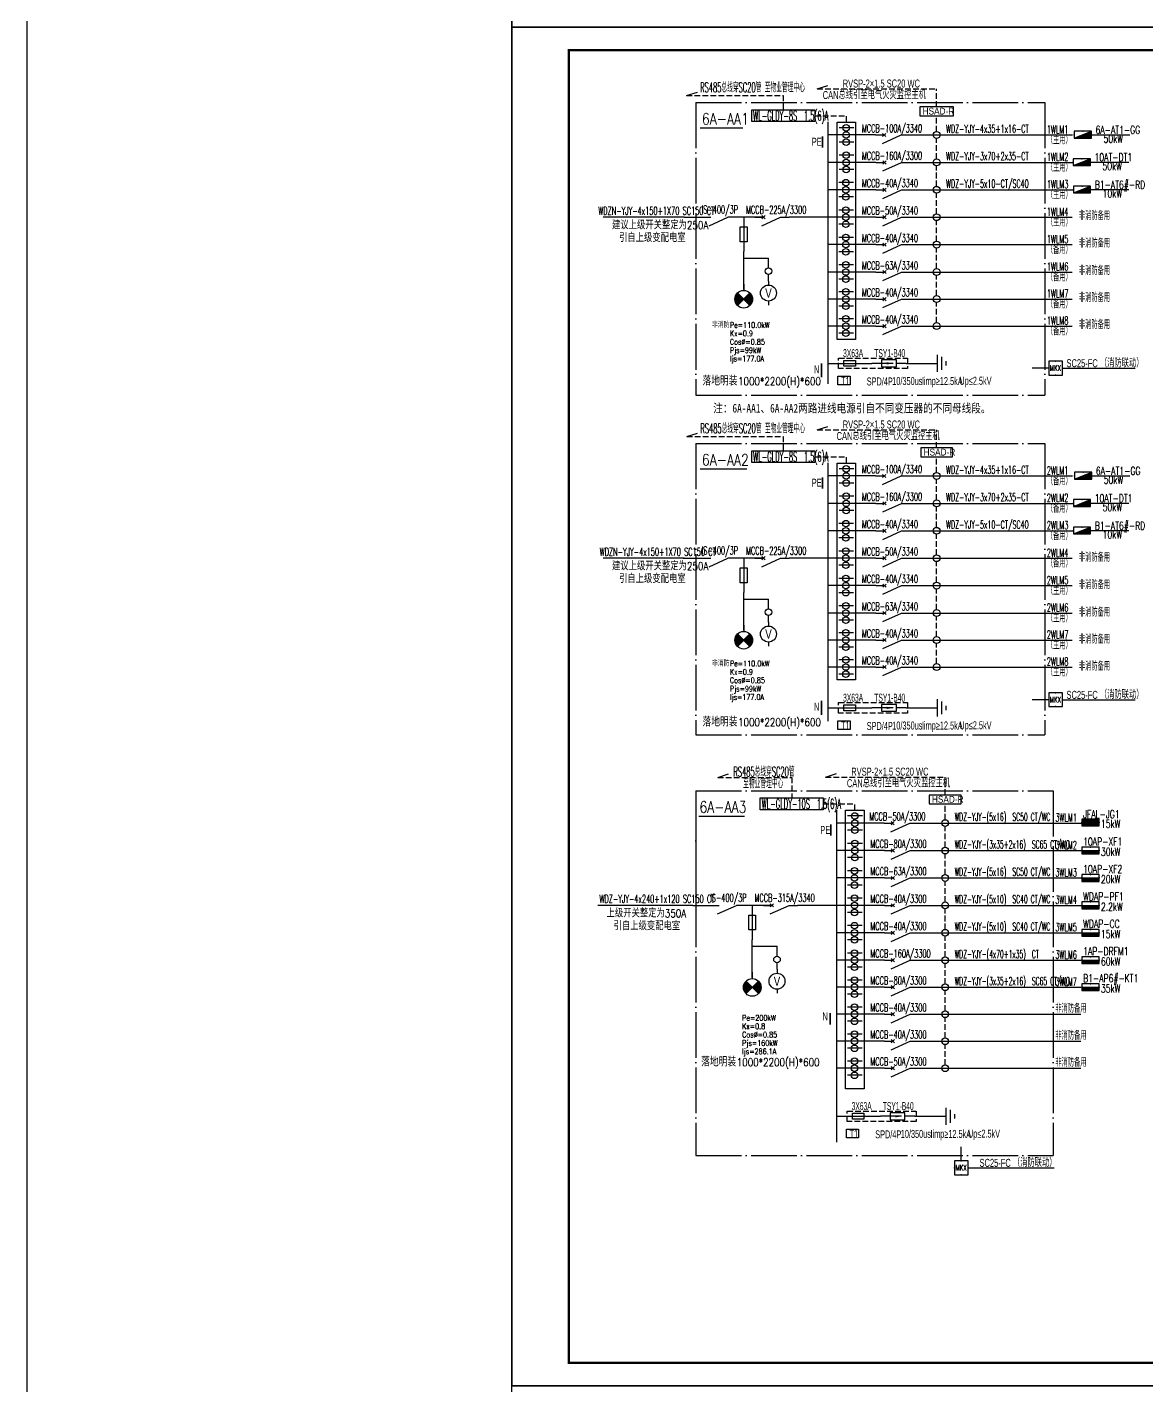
# Model space of a CAD drawing. Extents: x -127004 to 341119, y -13158 to 456864.
# Drawn here: x -86575 to -37617, y 186961 to 246361 of the extents above; entities that cross this region are included whole.
import ezdxf
from ezdxf.enums import TextEntityAlignment as Align

# ---------------------------------------------------------------- set-up
doc = ezdxf.new("R2010")
doc.units = 0
doc.header["$LTSCALE"] = 1000
doc.linetypes.add('DASH', pattern=[0.35, 0.25, -0.1])
doc.linetypes.add('DOTE', pattern=[2.42, 2, -0.2, 0.02, -0.2])
doc.layers.get('0').update_dxf_attribs({"linetype": 'CONTINUOUS'})
for name, color, linetype in [('D-TEXT', 7, 'CONTINUOUS'), ('DIM-箱柜', 3, 'CONTINUOUS'), ('DOTLN', 2, 'DASH'), ('EL-1', 4, 'DASH'), ('ELEMENT', 3, 'CONTINUOUS'), ('EQUIP-照明', 3, 'CONTINUOUS'), ('EQUIP-箱柜', 3, 'CONTINUOUS'), ('PUB_TEXT', 7, 'CONTINUOUS'), ('SHEBEI', 7, 'CONTINUOUS'), ('SIG_TEXT', 7, 'CONTINUOUS'), ('TEL_TEXT', 3, 'CONTINUOUS'), ('TEL_TITLE', 7, 'CONTINUOUS'), ('WIRE', 4, 'CONTINUOUS'), ('WIRE-照明', 1, 'CONTINUOUS'), ('内审意见修改', 2, 'CONTINUOUS')]:
    doc.layers.add(name, color=color, linetype=linetype)
doc.layers.add('内审要求修改2.10', color=6, linetype='CONTINUOUS', plot=False)
doc.styles.add('_COMPLEX', font='ros.shx', dxfattribs={"width": 0.6, "bigfont": 'jd.shx'})
doc.styles.add('_HZTXT', font='ROMANS2', dxfattribs={"width": 0.8, "bigfont": 'HZDF2'})
doc.styles.add('_SIMPLEX', font='SIMPLEX.shx', dxfattribs={"width": 0.8})
doc.styles.add('_TCH_LABEL', font='COMPLEX', dxfattribs={"bigfont": 'GBCBIG'})
doc.styles.add('_TEL_DIM', font='ROMANS2', dxfattribs={"width": 0.8, "height": 3.5, "bigfont": 'HZDF2'})
doc.styles.add('_XCSG', font='XCSG.shx', dxfattribs={"width": 0.6})
doc.styles.add('B', font='ROMANS2', dxfattribs={"width": 0.8, "bigfont": 'HZDF2'})
doc.styles.get("Standard").update_dxf_attribs({"font": 'GBENOR', "bigfont": 'GBCBIG'})
doc.styles.add('黑体', font='simhei.ttf', dxfattribs={"width": 0.8})

# ---------------------------------------------------------------- blocks, each defined once
blk = doc.blocks.new('SADF AGF AERG AER GER')
at = {"layer": 'DIM-箱柜'}
blk.add_lwpolyline([(-462150, -1228514), (-378050, -1228514), (-378050, -1287914), (-462150, -1287914)], close=True, dxfattribs=at)
blk = doc.blocks.new('M_M0')
blk.add_line((-0.25, -0.2), (0, -0.75))
for points in [[(0, 0), (0, -0.25)], [(0, -1), (0, -0.75)]]:
    blk.add_lwpolyline(points)
at = {"width": 0.8, "flags": 9}
blk.add_attdef('S', (0.25, -0.5), '', height=0.2, dxfattribs=at)
blk = doc.blocks.new('M_M7')
for p, q in [((-0.25, -0.2), (0, -0.75)), ((-0.047, -0.297), (0.047, -0.203)), ((-0.047, -0.203), (0.047, -0.297))]:
    blk.add_line(p, q)
for points in [[(0, 0), (0, -0.25)], [(0, -0.75), (0, -1)]]:
    blk.add_lwpolyline(points)
at = {"width": 0.8, "flags": 9}
blk.add_attdef('S', (0.25, -0.5), '', height=0.2, dxfattribs=at)
blk = doc.blocks.new('M_M58MSL')
for points in [[(0, 0), (0, -0.167)], [(0, -0.833), (0, -1)]]:
    blk.add_lwpolyline(points)
blk.add_circle((0, -0.5), 0.333)
at = {"style": '_SIMPLEX', "width": 0.8, "flags": 8}
blk.add_attdef('$TEXT$', text='', height=0.333, dxfattribs=at).set_placement((0, -0.5), align=Align.MIDDLE_CENTER)
at = {"width": 0.8, "flags": 9}
blk.add_attdef('S', (0.25, -0.5), '', height=0.2, dxfattribs=at)
blk = doc.blocks.new('M_M12')
for p, q in [((-0.1, -0.717), (-0.1, -0.283)), ((-0.1, -0.283), (0.1, -0.283)), ((0.1, -0.283), (0.1, -0.717)), ((0.1, -0.717), (-0.1, -0.717))]:
    blk.add_line(p, q)
blk.add_lwpolyline([(0, 0), (0, -1)])
at = {"width": 0.8, "flags": 9}
blk.add_attdef('S', (0.25, -0.5), '', height=0.2, dxfattribs=at)
blk = doc.blocks.new('M_M57DRB')
for p, q in [((0.259, -0.374), (-0.259, -0.893)), ((0.259, -0.893), (-0.259, -0.374))]:
    blk.add_line(p, q)
blk.add_lwpolyline([(0, 0), (0, -0.267)])
blk.add_circle((0, -0.633), 0.367)
for points in [[(-0.13, -0.763), (-0.354, -0.538), (0, -0.633), (-0.259, -0.374)], [(-0.225, -0.858), (-0.354, -0.728), (-0.13, -0.763), (-0.354, -0.538)], [(0.13, -0.504), (0.354, -0.728), (0, -0.633), (0.259, -0.893)], [(0.225, -0.409), (0.354, -0.538), (0.13, -0.504), (0.354, -0.728)], [(0.259, -0.374), (0.259, -0.374), (0.225, -0.409), (0.354, -0.538)], [(-0.259, -0.893), (-0.259, -0.893), (-0.225, -0.858), (-0.354, -0.728)]]:
    blk.add_solid(points)
at = {"width": 0.8, "flags": 9}
blk.add_attdef('S', (0.25, -0.5), '', height=0.2, dxfattribs=at)
blk = doc.blocks.new('$equip$00001781')
blk.add_circle((0, 0), 0.5)
at = {"flags": 9}
blk.add_attdef('A', (0, 0), '', height=0.00002, dxfattribs=at)
blk = doc.blocks.new('*X6')
at = {"color": 0}
for p, q in [((-250, 33), (-83, 200)), ((-250, 68), (-118, 200)), ((-250, 104), (-154, 200)), ((-250, 139), (-189, 200)), ((-250, 174), (-224, 200)), ((-247, 0), (-47, 200)), ((-212, 0), (-12, 200)), ((-177, 0), (23, 200)), ((-141, 0), (59, 200)), ((-106, 0), (94, 200)), ((-71, 0), (129, 200)), ((-35, 0), (165, 200)), ((0, 0), (200, 200)), ((35, 0), (235, 200)), ((71, 0), (250, 179)), ((106, 0), (250, 144)), ((141, 0), (250, 109)), ((177, 0), (250, 73)), ((212, 0), (250, 38)), ((247, 0), (250, 3))]:
    blk.add_line(p, q, dxfattribs=at)
blk = doc.blocks.new('$equip$00001421')
for p, q in [((0.75, 0.6), (-0.75, 0.6)), ((-0.75, 0.6), (-0.75, 0)), ((-0.75, 0), (0.75, 0)), ((0.75, 0), (0.75, 0.6))]:
    blk.add_line(p, q)
at = {"const_width": 0.6}
blk.add_lwpolyline([(-0.75, 0.3), (0.75, 0.3)], dxfattribs=at)
for p in [(-0.75, 0.3), (0, 0.6), (0, 0), (0.75, 0.3)]:
    blk.add_point(p)
at = {"xscale": 0.00300000000061118, "yscale": 0.00300000000061118, "zscale": 0.00300000000061118}
blk.add_blockref('*X6', (0, 0), dxfattribs=at)
at = {"style": '_TCH_LABEL', "flags": 9}
blk.add_attdef('A', (0, 0), '', height=0.00002, dxfattribs=at)
blk = doc.blocks.new('$equip_U$00000105(JDQINJING)')
for p, q in [((0.5, 1), (-0.5, 1)), ((-0.5, 1), (-0.5, 0)), ((0.5, 0), (0.5, 1)), ((-0.5, 0), (0.5, 0))]:
    blk.add_line(p, q)
for p in [(0, 1), (-0.5, 0.5), (0, 0), (0.5, 0.5)]:
    blk.add_point(p)
at = {"color": 7, "style": '_TEL_DIM'}
blk.add_attdef('$TEXT$', text='', height=0.4, dxfattribs=at).set_placement((-0.002, 0.507), align=Align.MIDDLE_CENTER)
at = {"color": 7, "style": '_TEL_DIM', "flags": 1}
blk.add_attdef('A', text='', height=0.00002, dxfattribs=at).set_placement((0, 0), align=Align.MIDDLE_CENTER)
blk = doc.blocks.new('*X4')
at = {"color": 0}
for p, q in [((-250, 33), (-183, 100)), ((-250, 68), (-218, 100)), ((-247, 0), (-147, 100)), ((-212, 0), (-112, 100)), ((-177, 0), (-77, 100)), ((-141, 0), (-41, 100)), ((-106, 0), (-6, 100)), ((-71, 0), (29, 100)), ((-35, 0), (65, 100)), ((0, 0), (100, 100)), ((35, 0), (135, 100)), ((71, 0), (171, 100)), ((106, 0), (206, 100)), ((141, 0), (241, 100)), ((177, 0), (250, 73)), ((212, 0), (250, 38)), ((247, 0), (250, 3))]:
    blk.add_line(p, q, dxfattribs=at)
blk = doc.blocks.new('$equip$00001414')
for p, q in [((0.75, 0.6), (-0.75, 0.6)), ((-0.75, 0.6), (-0.75, 0)), ((-0.75, 0.3), (0.75, 0.3)), ((-0.75, 0), (0.75, 0)), ((0.75, 0), (0.75, 0.6))]:
    blk.add_line(p, q)
at = {"const_width": 0.3}
blk.add_lwpolyline([(-0.75, 0.15), (0.75, 0.15)], dxfattribs=at)
for p in [(-0.75, 0.3), (0, 0.6), (0, 0), (0.75, 0.3)]:
    blk.add_point(p)
at = {"xscale": 0.00300000000061118, "yscale": 0.00300000000061118, "zscale": 0.00300000000061118}
blk.add_blockref('*X4', (0, 0), dxfattribs=at)
at = {"style": '_TCH_LABEL', "flags": 9}
blk.add_attdef('A', (0, 0), '', height=0.00002, dxfattribs=at)
blk = doc.blocks.new('*X33')
at = {"color": 0}
for p, q in [((-247, 0), (-246, 2)), ((-212, 0), (-187, 25)), ((-177, 0), (-128, 49)), ((-141, 0), (-69, 72)), ((-106, 0), (-10, 96)), ((-71, 0), (49, 120)), ((-35, 0), (108, 143)), ((0, 0), (167, 167)), ((35, 0), (226, 190)), ((71, 0), (250, 179)), ((106, 0), (250, 144)), ((141, 0), (250, 109)), ((177, 0), (250, 73)), ((212, 0), (250, 38)), ((247, 0), (250, 3))]:
    blk.add_line(p, q, dxfattribs=at)
blk = doc.blocks.new('$equip$00001425')
for p, q in [((-0.75, 0), (0.75, 0.6)), ((0.75, 0.6), (-0.75, 0.6)), ((-0.75, 0.6), (-0.75, 0)), ((-0.75, 0), (0.75, 0)), ((0.75, 0), (0.75, 0.6))]:
    blk.add_line(p, q)
for p in [(-0.75, 0.3), (0, 0.6), (0, 0), (0.75, 0.3)]:
    blk.add_point(p)
blk.add_solid([(-0.75, 0), (0.75, 0), (0.75, 0.6)])
at = {"xscale": 0.00300000000061118, "yscale": 0.00300000000061118, "zscale": 0.00300000000061118}
blk.add_blockref('*X33', (0, 0), dxfattribs=at)
at = {"style": '_TCH_LABEL', "flags": 9}
blk.add_attdef('A', (0, 0), '', height=0.00002, dxfattribs=at)
blk = doc.blocks.new('A$C6873132B')
at = {"layer": 'DIM-箱柜'}
blk.add_blockref('SADF AGF AERG AER GER', (378050, 1287914), dxfattribs=at)
blk = doc.blocks.new('M_M24')
for p, q in [((-0.25, -0.375), (0.25, -0.375)), ((-0.1875, -0.5), (0.1875, -0.5)), ((-0.0625, -0.625), (0.0625, -0.625))]:
    blk.add_line(p, q)
blk.add_lwpolyline([(0, 0), (0, -0.375)])
at = {"width": 0.8, "flags": 9}
blk.add_attdef('S', (0.25, -0.5), '', height=0.2, dxfattribs=at)
blk = doc.blocks.new('M_M17')
for p, q in [((-0.1, -0.717), (-0.1, -0.283)), ((-0.1, -0.283), (0.1, -0.283)), ((0, -0.383), (0, -0.717)), ((0.1, -0.283), (0.1, -0.717)), ((0.1, -0.717), (-0.1, -0.717))]:
    blk.add_line(p, q)
for points in [[(0, 0), (0, -0.283)], [(0, -0.717), (0, -1)]]:
    blk.add_lwpolyline(points)
for points in [[(-0.033, -0.567), (0.033, -0.567), (0, -0.367), (0.033, -0.567)], [(0.033, -0.567), (0, -0.367), (-0.033, -0.567), (0.033, -0.567)], [(0, -0.367), (-0.033, -0.567), (0.033, -0.567), (0, -0.367)]]:
    blk.add_solid(points)
at = {"width": 0.8, "flags": 9}
blk.add_attdef('S', (0.25, -0.5), '', height=0.2, dxfattribs=at)
blk = doc.blocks.new('T1')
at = {"layer": 'DOTLN', "linetype": 'DASH', "elevation": -4260}
blk.add_lwpolyline([(42028, 231032), (45043, 231032), (45043, 230576), (42028, 230576)], close=True, dxfattribs=at)
at = {"layer": 'ELEMENT', "elevation": -4260}
blk.add_lwpolyline([(42254, 230674), (42254, 230934), (42764, 230934), (42764, 230674)], close=True, dxfattribs=at)
at = {"layer": 'TEL_TEXT', "ltscale": 2}
blk.add_lwpolyline([(41994, 230241), (42528, 230241), (42528, 229865), (41994, 229865)], close=True, dxfattribs=at)
at = {"layer": 'WIRE-照明'}
for p, q in [((41567, 230804), (42330, 230804)), ((42330, 230804), (43480, 230804)), ((44980, 230804), (45793, 230804))]:
    blk.add_line(p, q, dxfattribs=at)
at = {"layer": 'ELEMENT', "yscale": 1500, "zscale": 1500}
for name, p, xscale, rotation in [('M_M24', (45793, 230804), 1500, 90), ('M_M17', (44980, 230804), -1500, 270)]:
    blk.add_blockref(name, p, dxfattribs=dict(at, xscale=xscale, rotation=rotation))
at = {"layer": 'TEL_TEXT', "ltscale": 2, "style": '_COMPLEX'}
for s, width, p in [('3X63A      TSY1-B40', 0.5, (42222, 231075)), ('T1', 0.6, (42135, 229861)), ('SPD/4P', 0.6, (43255, 229838)), ('10/350us', 0.6, (44372, 229857)), ('Iimp≥12.5kA', 0.6, (45671, 229858)), ('Up≤2.5kV', 0.6, (47309, 229868))]:
    blk.add_text(s, height=350, dxfattribs=dict(at, width=width)).set_placement(p)

msp = doc.modelspace()

# ---------------------------------------------------------------- linework, layer by layer
at = {"color": 0}
for p, q in [((-52037, 243661), (-51561, 243813)), ((-57744, 243369, 0), (-57267, 243521, 0)), ((-52037, 228754), (-51561, 228905)), ((-57737, 228462, 0), (-57260, 228613, 0)), ((-56380, 213563, 0), (-55903, 213715, 0)), ((-51665, 213575), (-51188, 213727))]:
    msp.add_line(p, q, dxfattribs=at)
at = {"linetype": 'DASH'}
for p, q in [((-52037, 243661), (-46808, 243661)), ((-46808, 242876), (-46808, 243661)), ((-57744, 243369, 0), (-53522, 243369, 0)), ((-53522, 243369, 0), (-53522, 242749, 0)), ((-52137, 242490), (-50754, 242490)), ((-50754, 242213), (-50754, 242490)), ((-46808, 241798), (-46808, 242491)), ((-46808, 240599), (-46808, 241498)), ((-46808, 240599), (-46808, 241485)), ((-46808, 239401), (-46808, 240286)), ((-46808, 238202), (-46808, 239101)), ((-46808, 237003), (-46808, 237902)), ((-46808, 235805), (-46808, 236703)), ((-46808, 234624), (-46808, 235505)), ((-46808, 233443), (-46808, 234324)), ((-52037, 228754), (-46808, 228754)), ((-46808, 227968), (-46808, 228754)), ((-57737, 228462, 0), (-53516, 228462, 0)), ((-53516, 228462, 0), (-53516, 227841, 0)), ((-52137, 227582), (-50754, 227582)), ((-50754, 227305), (-50754, 227582)), ((-46808, 226890), (-46808, 227583)), ((-46808, 225692), (-46808, 226590)), ((-46808, 225692), (-46808, 226577)), ((-46808, 224493), (-46808, 225379)), ((-46808, 223295), (-46808, 224193)), ((-46808, 222096), (-46808, 222995)), ((-46808, 220897), (-46808, 221796)), ((-46808, 219717), (-46808, 220597)), ((-46808, 218536), (-46808, 219417)), ((-56380, 213563, 0), (-53143, 213563, 0)), ((-53143, 213563, 0), (-53143, 212663, 0)), ((-51665, 213575), (-46435, 213575)), ((-46435, 212790), (-46435, 213575)), ((-51765, 212404), (-50381, 212404)), ((-50381, 212127), (-50381, 212404)), ((-46435, 211712), (-46435, 212405)), ((-46435, 210514), (-46435, 211399)), ((-46435, 209315), (-46435, 210200)), ((-46435, 208116), (-46435, 209002)), ((-46435, 206918), (-46435, 207803)), ((-46435, 205719), (-46435, 206605)), ((-46435, 204538), (-46435, 205406)), ((-46435, 203358), (-46435, 204238)), ((-46435, 202177), (-46435, 203058)), ((-46435, 200996), (-46435, 201877))]:
    msp.add_line(p, q, dxfattribs=at)
msp.add_line((-57337, 212981), (-57337, 206643))
msp.add_lwpolyline([(-86575, 355413), (127272, 355413), (127272, -13158), (-86575, -13158)], close=True)
at = {"color": 2, "elevation": 0}
for points in [[(-54894, 242749), (-52137, 242749), (-52137, 242230), (-54894, 242230)], [(-54894, 227841), (-52137, 227841), (-52137, 227323), (-54894, 227323)], [(-54521, 212663), (-51765, 212663), (-51765, 212145), (-54521, 212145)]]:
    msp.add_lwpolyline(points, close=True, dxfattribs=at)
at = {"color": 0}
for points in [[(-51158, 242213), (-50350, 242213), (-50350, 232713), (-51158, 232713)], [(-51158, 227305), (-50350, 227305), (-50350, 217821), (-51158, 217821)], [(-50786, 212127), (-49977, 212127), (-49977, 199944), (-50786, 199944)]]:
    msp.add_lwpolyline(points, close=True, dxfattribs=at)
at = {"linetype": 'Continuous', "const_width": 72.9}
for points in [[(-51801, 241593), (-51801, 241097)], [(-51843, 231665), (-51843, 231046)], [(-51801, 226686), (-51801, 226189)], [(-51843, 216912), (-51843, 216293)], [(-51429, 211508), (-51429, 211011)], [(-51470, 203254), (-51470, 202757)]]:
    msp.add_lwpolyline(points, dxfattribs=at)
at = {"color": 2}
for centre in [(-50764, 241960, 0), (-50764, 241648, 0), (-50764, 241337, 0), (-50764, 240761, 0), (-50764, 240449, 0), (-50764, 240139, 0), (-50772, 239563, 0), (-50772, 239251, 0), (-50772, 238940, 0), (-50772, 238364, 0), (-50772, 238052, 0), (-50772, 237742, 0), (-50772, 237165, 0), (-50772, 236853, 0), (-50772, 236543, 0), (-50772, 235967, 0), (-50772, 235655, 0), (-50772, 235344, 0), (-50772, 234786, 0), (-50772, 234474, 0), (-50772, 234164, 0), (-50772, 233605, 0), (-50772, 233293, 0), (-50772, 232983, 0), (-50764, 227052, 0), (-50764, 226740, 0), (-50764, 226430, 0), (-50764, 225854, 0), (-50764, 225542, 0), (-50764, 225231, 0), (-50772, 224655, 0), (-50772, 224343, 0), (-50772, 224033, 0), (-50772, 223457, 0), (-50772, 223145, 0), (-50772, 222834, 0), (-50772, 222258, 0), (-50772, 221946, 0), (-50772, 221635, 0), (-50772, 221059, 0), (-50772, 220747, 0), (-50772, 220437, 0), (-50772, 219879, 0), (-50772, 219567, 0), (-50772, 219256, 0), (-50772, 218698, 0), (-50772, 218386, 0), (-50772, 218075, 0), (-50391, 211874, 0), (-50391, 211562, 0), (-50391, 211252, 0), (-50391, 210676, 0), (-50391, 210364, 0), (-50391, 210053, 0), (-50399, 209477, 0), (-50399, 209165, 0), (-50399, 208854, 0), (-50399, 208278, 0), (-50399, 207966, 0), (-50399, 207656, 0), (-50399, 207080, 0), (-50399, 206768, 0), (-50399, 206457, 0), (-50399, 205881, 0), (-50399, 205569, 0), (-50399, 205259, 0), (-50399, 204700, 0), (-50399, 204388, 0), (-50399, 204078, 0), (-50399, 203520, 0), (-50399, 203208, 0), (-50399, 202897, 0), (-50399, 202339, 0), (-50399, 202027, 0), (-50399, 201716, 0), (-50399, 201158, 0), (-50399, 200846, 0), (-50399, 200536, 0)]:
    msp.add_circle(centre, 143, dxfattribs=at)
for centre in [(-54161, 235689), (-54161, 220781), (-53788, 205603)]:
    msp.add_circle(centre, 143)
at = {"layer": 'EQUIP-照明', "linetype": 'ByBlock'}
for points in [[(-47549, 242491), (-46067, 242491), (-46067, 242876), (-47549, 242876)], [(-47503, 227583), (-46112, 227583), (-46112, 227968), (-47503, 227968)], [(-47141, 212405), (-45729, 212405), (-45729, 212790), (-47141, 212790)]]:
    msp.add_lwpolyline(points, close=True, dxfattribs=at)
at = {"layer": 'PUB_TEXT', "color": 2}
for p, q in [((-55277, 241943), (-57151, 241943)), ((-55107, 227035), (-57151, 227035)), ((-55210, 211857), (-57209, 211857))]:
    msp.add_line(p, q, dxfattribs=at)
at = {"layer": 'SHEBEI', "linetype": 'DOTE'}
for p, q in [((-57337, 243067), (-42081, 243067)), ((-57337, 243067), (-57337, 230275)), ((-42081, 243067), (-42081, 230275)), ((-57337, 230275), (-42081, 230275)), ((-57337, 228159), (-42081, 228159)), ((-57337, 228159), (-57337, 215426)), ((-42081, 228159), (-42081, 215426)), ((-57337, 215426), (-42081, 215426)), ((-57337, 212981), (-41708, 212981)), ((-57337, 212981), (-57337, 197035)), ((-41708, 212981), (-41708, 197035)), ((-57337, 197035), (-41708, 197035))]:
    msp.add_line(p, q, dxfattribs=at)
at = {"layer": 'TEL_TITLE'}
for points in [[(-65386, 246361), (18714, 246361), (18714, 305761), (-65386, 305761)], [(-65386, 186961), (18714, 186961), (18714, 246361), (-65386, 246361)]]:
    msp.add_lwpolyline(points, close=True, dxfattribs=at)
at = {"layer": 'TEL_TITLE', "const_width": 100}
msp.add_lwpolyline([(-62886, 187961), (17714, 187961), (17714, 245361), (-62886, 245361)], close=True, dxfattribs=at)
at = {"layer": 'WIRE', "color": 4}
for p, q in [((-50429, 241960, 0), (-51072, 241960, 0)), ((-50429, 241648, 0), (-51072, 241648, 0)), ((-50429, 241337, 0), (-51072, 241337, 0)), ((-50429, 240761, 0), (-51072, 240761, 0)), ((-50429, 240449, 0), (-51072, 240449, 0)), ((-50429, 240139, 0), (-51072, 240139, 0)), ((-50437, 239563, 0), (-51080, 239563, 0)), ((-50437, 239251, 0), (-51080, 239251, 0)), ((-50437, 238940, 0), (-51080, 238940, 0)), ((-50437, 238364, 0), (-51080, 238364, 0)), ((-50437, 238052, 0), (-51080, 238052, 0)), ((-50437, 237742, 0), (-51080, 237742, 0)), ((-50437, 237165, 0), (-51080, 237165, 0)), ((-50437, 236853, 0), (-51080, 236853, 0)), ((-50437, 236543, 0), (-51080, 236543, 0)), ((-50437, 235967, 0), (-51080, 235967, 0)), ((-50437, 235655, 0), (-51080, 235655, 0)), ((-50437, 235344, 0), (-51080, 235344, 0)), ((-50437, 234786, 0), (-51080, 234786, 0)), ((-50437, 234474, 0), (-51080, 234474, 0)), ((-50437, 234164, 0), (-51080, 234164, 0)), ((-50437, 233605, 0), (-51080, 233605, 0)), ((-50437, 233293, 0), (-51080, 233293, 0)), ((-50437, 232983, 0), (-51080, 232983, 0)), ((-50429, 227052, 0), (-51072, 227052, 0)), ((-50429, 226740, 0), (-51072, 226740, 0)), ((-50429, 226430, 0), (-51072, 226430, 0)), ((-50429, 225854, 0), (-51072, 225854, 0)), ((-50429, 225542, 0), (-51072, 225542, 0)), ((-50429, 225231, 0), (-51072, 225231, 0)), ((-50437, 224655, 0), (-51080, 224655, 0)), ((-50437, 224343, 0), (-51080, 224343, 0)), ((-50437, 224033, 0), (-51080, 224033, 0)), ((-50437, 223457, 0), (-51080, 223457, 0)), ((-50437, 223145, 0), (-51080, 223145, 0)), ((-50437, 222834, 0), (-51080, 222834, 0)), ((-50437, 222258, 0), (-51080, 222258, 0)), ((-50437, 221946, 0), (-51080, 221946, 0)), ((-50437, 221635, 0), (-51080, 221635, 0)), ((-50437, 221059, 0), (-51080, 221059, 0)), ((-50437, 220747, 0), (-51080, 220747, 0)), ((-50437, 220437, 0), (-51080, 220437, 0)), ((-50437, 219879, 0), (-51080, 219879, 0)), ((-50437, 219567, 0), (-51080, 219567, 0)), ((-50437, 219256, 0), (-51080, 219256, 0)), ((-50437, 218698, 0), (-51080, 218698, 0)), ((-50437, 218386, 0), (-51080, 218386, 0)), ((-50437, 218075, 0), (-51080, 218075, 0)), ((-50056, 211874, 0), (-50699, 211874, 0)), ((-50056, 211562, 0), (-50699, 211562, 0)), ((-50056, 211252, 0), (-50699, 211252, 0)), ((-50056, 210676, 0), (-50699, 210676, 0)), ((-50056, 210364, 0), (-50699, 210364, 0)), ((-50056, 210053, 0), (-50699, 210053, 0)), ((-50064, 209477, 0), (-50707, 209477, 0)), ((-50064, 209165, 0), (-50707, 209165, 0)), ((-50064, 208854, 0), (-50707, 208854, 0)), ((-50064, 208278, 0), (-50707, 208278, 0)), ((-50064, 207966, 0), (-50707, 207966, 0)), ((-50064, 207656, 0), (-50707, 207656, 0)), ((-50064, 207080, 0), (-50707, 207080, 0)), ((-50064, 206768, 0), (-50707, 206768, 0)), ((-50064, 206457, 0), (-50707, 206457, 0)), ((-50064, 205881, 0), (-50707, 205881, 0)), ((-50064, 205569, 0), (-50707, 205569, 0)), ((-50064, 205259, 0), (-50707, 205259, 0)), ((-50064, 204700, 0), (-50707, 204700, 0)), ((-50064, 204388, 0), (-50707, 204388, 0)), ((-50064, 204078, 0), (-50707, 204078, 0)), ((-50064, 203520, 0), (-50707, 203520, 0)), ((-50064, 203208, 0), (-50707, 203208, 0)), ((-50064, 202897, 0), (-50707, 202897, 0)), ((-50064, 202339, 0), (-50707, 202339, 0)), ((-50064, 202027, 0), (-50707, 202027, 0)), ((-50064, 201716, 0), (-50707, 201716, 0)), ((-50064, 201158, 0), (-50707, 201158, 0)), ((-50064, 200846, 0), (-50707, 200846, 0)), ((-50064, 200536, 0), (-50707, 200536, 0))]:
    msp.add_line(p, q, dxfattribs=at)
at = {"layer": 'WIRE-照明'}
for p, q in [((-49478, 241648), (-51554, 241648)), ((-47978, 241648), (-46950, 241648)), ((-47433, 241648), (-40862, 241648)), ((-40038, 241660), (-38364, 241660)), ((-49466, 240449), (-51554, 240449)), ((-47966, 240449), (-46867, 240449)), ((-47350, 240449), (-40829, 240449)), ((-40085, 240461), (-38411, 240461)), ((-49466, 239251), (-51554, 239251)), ((-47966, 239251), (-46867, 239251)), ((-47350, 239251), (-40829, 239251)), ((-40075, 239263), (-38401, 239263)), ((-57848, 238052), (-61386, 238052)), ((-57848, 238052), (-56953, 238052)), ((-54419, 238052), (-55657, 238052)), ((-51554, 238052), (-53257, 238052)), ((-49466, 238052), (-51554, 238052)), ((-47966, 238052), (-46867, 238052)), ((-47350, 238052), (-40876, 238052)), ((-55243, 234893), (-55243, 236552)), ((-49466, 236853), (-51554, 236853)), ((-47966, 236853), (-46867, 236853)), ((-47350, 236853), (-40876, 236853)), ((-55243, 236263), (-54161, 236263)), ((-54161, 235833), (-54161, 236263)), ((-54161, 235263), (-54161, 235548)), ((-49466, 235655), (-51554, 235655)), ((-47966, 235655), (-46867, 235655)), ((-47350, 235655), (-40876, 235655)), ((-49466, 234474), (-51554, 234474)), ((-47966, 234474), (-46867, 234474)), ((-47350, 234474), (-40876, 234474)), ((-49466, 233293), (-51554, 233293)), ((-47966, 233293), (-46867, 233293)), ((-47350, 233293), (-40876, 233293)), ((-41909, 231453), (-42633, 231453)), ((-41309, 231453), (-38131, 231453)), ((-49478, 226740), (-51554, 226740)), ((-47978, 226740), (-46950, 226740)), ((-47978, 226740), (-46950, 226740)), ((-47433, 226740), (-40862, 226740)), ((-40028, 226752), (-38354, 226752)), ((-49466, 225542), (-51554, 225542)), ((-47966, 225542), (-46867, 225542)), ((-47966, 225542), (-46867, 225542)), ((-47350, 225542), (-40829, 225542)), ((-40075, 225554), (-38401, 225554)), ((-49466, 224343), (-51554, 224343)), ((-47966, 224343), (-46867, 224343)), ((-47966, 224343), (-46867, 224343)), ((-47350, 224343), (-40829, 224343)), ((-40075, 224355), (-38401, 224355)), ((-57848, 223145), (-61386, 223145)), ((-57890, 223145), (-56953, 223145)), ((-54419, 223145), (-55657, 223145)), ((-51554, 223145), (-53257, 223145)), ((-49466, 223145), (-51554, 223145)), ((-47966, 223145), (-46867, 223145)), ((-47966, 223145), (-46867, 223145)), ((-47350, 223145), (-40876, 223145)), ((-55243, 219985), (-55243, 221645)), ((-49466, 221946), (-51554, 221946)), ((-47966, 221946), (-46867, 221946)), ((-47966, 221946), (-46867, 221946)), ((-47350, 221946), (-40876, 221946)), ((-55243, 221355), (-54161, 221355)), ((-54161, 220926), (-54161, 221355)), ((-54161, 220355), (-54161, 220640)), ((-49466, 220747), (-51554, 220747)), ((-47966, 220747), (-46867, 220747)), ((-47966, 220747), (-46867, 220747)), ((-47350, 220747), (-40876, 220747)), ((-49466, 219567), (-51554, 219567)), ((-47966, 219567), (-46867, 219567)), ((-47966, 219567), (-46867, 219567)), ((-47350, 219567), (-40876, 219567)), ((-49466, 218386), (-51554, 218386)), ((-47966, 218386), (-46867, 218386)), ((-47966, 218386), (-46867, 218386)), ((-47350, 218386), (-40876, 218386)), ((-41909, 216954), (-42633, 216954)), ((-41309, 216954), (-38131, 216954)), ((-49106, 211562), (-51181, 211562)), ((-47606, 211562), (-46578, 211562)), ((-47060, 211562), (-40489, 211562)), ((-49094, 210364), (-51181, 210364)), ((-47594, 210364), (-46495, 210364)), ((-46977, 210364), (-40457, 210364)), ((-49094, 209165), (-51181, 209165)), ((-47594, 209165), (-46495, 209165)), ((-46977, 209165), (-40457, 209165)), ((-57475, 207966), (-61625, 207966)), ((-57475, 207966), (-56581, 207966)), ((-54047, 207966), (-55284, 207966)), ((-51181, 207966), (-52885, 207966)), ((-49094, 207966), (-51181, 207966)), ((-47594, 207966), (-46495, 207966)), ((-46977, 207966), (-40453, 207966)), ((-49094, 206768), (-51181, 206768)), ((-47594, 206768), (-46495, 206768)), ((-46977, 206768), (-40457, 206768)), ((-54871, 204807), (-54871, 206466)), ((-54871, 206177), (-53788, 206177)), ((-53788, 205748), (-53788, 206177)), ((-49094, 205569), (-51181, 205569)), ((-47594, 205569), (-46495, 205569)), ((-46977, 205569), (-40503, 205569)), ((-53788, 205177), (-53788, 205462)), ((-49094, 204388), (-51181, 204388)), ((-47594, 204388), (-46495, 204388)), ((-46977, 204388), (-40503, 204388)), ((-49094, 203208), (-51181, 203208)), ((-47594, 203208), (-46495, 203208)), ((-46977, 203208), (-40503, 203208)), ((-49094, 202027), (-51181, 202027)), ((-47594, 202027), (-46495, 202027)), ((-46977, 202027), (-40503, 202027)), ((-49094, 200846), (-51181, 200846)), ((-47594, 200846), (-46495, 200846)), ((-46977, 200846), (-40503, 200846)), ((-45730, 196792), (-45730, 197405)), ((-45430, 196492), (-41675, 196492))]:
    msp.add_line(p, q, dxfattribs=at)
at = {"layer": 'WIRE-照明', "const_width": 60}
for points in [[(-51554, 242233), (-51554, 230755)], [(-51554, 227325), (-51554, 216007)], [(-51181, 212147), (-51181, 197611)]]:
    msp.add_lwpolyline(points, dxfattribs=at)

# ---------------------------------------------------------------- block references
at = {"layer": 'DIM-箱柜'}
for p in [(396764, 1534275), (396764, 1474875), (396764, 1415475)]:
    msp.add_blockref('SADF AGF AERG AER GER', p, dxfattribs=at)
at = {"layer": 'EL-1'}
for p in [(-93120, 859), (-93120, -14203), (-92748, -32058)]:
    msp.add_blockref('T1', p, dxfattribs=at)
at = {"layer": 'ELEMENT', "xscale": 1500, "yscale": 1500, "zscale": 1500, "rotation": 90}
for p in [(-49478, 241648), (-49466, 240449), (-49466, 239251), (-54757, 238052), (-49466, 238052), (-49466, 236853), (-49466, 235655), (-49466, 234474), (-49466, 233293), (-49478, 226740), (-49478, 226740), (-49466, 225542), (-49466, 225542), (-49466, 224343), (-49466, 224343), (-54757, 223145), (-49466, 223145), (-49466, 223145), (-49466, 221946), (-49466, 221946), (-49466, 220747), (-49466, 220747), (-49466, 219567), (-49466, 219567), (-49466, 218386), (-49466, 218386), (-49106, 211562), (-49094, 210364), (-49094, 209165), (-54385, 207966), (-49094, 207966), (-49094, 206768), (-49094, 205569), (-49094, 204388), (-49094, 203208), (-49094, 202027), (-49094, 200846)]:
    msp.add_blockref('M_M7', p, dxfattribs=at)
at = {"layer": 'ELEMENT', "linetype": 'ByBlock', "xscale": 1500, "yscale": 1500, "zscale": 1500, "rotation": 90}
for p in [(-57059, 238052), (-57059, 223145), (-56686, 207966)]:
    msp.add_blockref('M_M0', p, dxfattribs=at)
at = {"layer": 'ELEMENT'}
for name, p, xscale, yscale, zscale in [('M_M12', (-55243, 238052), 1500, 1500, 1500), ('M_M57DRB', (-55243, 235132), 1050, 1050, 1050), ('M_M12', (-55243, 223145), 1500, 1500, 1500), ('M_M57DRB', (-55243, 220224), 1050, 1050, 1050), ('M_M12', (-54871, 207966), 1500, 1500, 1500), ('M_M57DRB', (-54871, 205046), 1050, 1050, 1050)]:
    msp.add_blockref(name, p, dxfattribs=dict(at, xscale=xscale, yscale=yscale, zscale=zscale))
ref = msp.add_blockref('M_M58MSL', (-54161, 235263), dxfattribs=dict(at, xscale=1050, yscale=1050, zscale=1050))
ref.add_attrib('$TEXT$', 'V', dxfattribs={"layer": '0', "height": 400, "style": '_XCSG', "width": 0.8, "flags": 8}).set_placement((-54161, 234738), align=Align.MIDDLE_CENTER)
ref = msp.add_blockref('M_M58MSL', (-54161, 220355), dxfattribs=dict(at, xscale=1050, yscale=1050, zscale=1050))
ref.add_attrib('$TEXT$', 'V', dxfattribs={"layer": '0', "height": 400, "style": '_XCSG', "width": 0.8, "flags": 8}).set_placement((-54161, 219830), align=Align.MIDDLE_CENTER)
ref = msp.add_blockref('M_M58MSL', (-53788, 205177), dxfattribs=dict(at, xscale=1050, yscale=1050, zscale=1050))
ref.add_attrib('$TEXT$', 'V', dxfattribs={"layer": '0', "height": 400, "style": '_XCSG', "width": 0.8, "flags": 8}).set_placement((-53788, 204652), align=Align.MIDDLE_CENTER)
at = {"layer": 'EQUIP-照明', "linetype": 'ByBlock', "xscale": 300, "yscale": 300, "zscale": 300}
for p in [(-46808, 241648), (-46808, 240449), (-46808, 240449), (-46808, 239251), (-46808, 238052), (-46808, 236853), (-46808, 235655), (-46808, 234474), (-46808, 233293), (-46808, 226740), (-46808, 225542), (-46808, 224343), (-46808, 223145), (-46808, 221946), (-46808, 220747), (-46808, 219567), (-46808, 218386), (-46435, 211562), (-46435, 210364), (-46435, 209165), (-46435, 207966), (-46435, 206768), (-46435, 205569), (-46435, 204388), (-46435, 203208), (-46435, 202027), (-46435, 200846)]:
    msp.add_blockref('$equip$00001781', p, dxfattribs=at)
at = {"layer": 'EQUIP-箱柜', "xscale": 500, "yscale": 500}
for name, p, zscale in [('$equip$00001425', (-40413, 241510), 500), ('$equip$00001425', (-40460, 240311), 500), ('$equip$00001425', (-40450, 239113), 500), ('$equip$00001425', (-40403, 226602), 500), ('$equip$00001425', (-40450, 225404), 500), ('$equip$00001425', (-40450, 224205), 500), ('$equip$00001421', (-40082, 211439), 400), ('$equip$00001414', (-40082, 210214), 500), ('$equip$00001414', (-40082, 209015), 500), ('$equip$00001414', (-40082, 207816), 500), ('$equip$00001414', (-40082, 206618), 500), ('$equip$00001414', (-40082, 205419), 500), ('$equip$00001414', (-40082, 204238), 500)]:
    msp.add_blockref(name, p, dxfattribs=dict(at, zscale=zscale))
at = {"layer": 'EQUIP-箱柜'}
ref = msp.add_blockref('$equip_U$00000105(JDQINJING)', (-41609, 231153), dxfattribs=dict(at, xscale=600, yscale=600, zscale=600))
ref.add_attrib('$TEXT$', 'MKX', dxfattribs={"layer": '0', "color": 7, "height": 240, "style": '_TEL_DIM', "width": 0.6}).set_placement((-41611, 231457), align=Align.MIDDLE_CENTER)
ref = msp.add_blockref('$equip_U$00000105(JDQINJING)', (-41609, 216654), dxfattribs=dict(at, xscale=600, yscale=600, zscale=600))
ref.add_attrib('$TEXT$', 'MKX', dxfattribs={"layer": '0', "color": 7, "height": 240, "style": '_TEL_DIM', "width": 0.6}).set_placement((-41611, 216958), align=Align.MIDDLE_CENTER)
ref = msp.add_blockref('$equip_U$00000105(JDQINJING)', (-45730, 196192), dxfattribs=dict(at, xscale=600, yscale=600, zscale=600))
ref.add_attrib('$TEXT$', 'MKX', dxfattribs={"layer": '0', "color": 7, "height": 240, "style": '_TEL_DIM', "width": 0.6}).set_placement((-45732, 196496), align=Align.MIDDLE_CENTER)
at = {"layer": '内审要求修改2.10'}
for p in [(18714, 186961), (18714, 127561)]:
    msp.add_blockref('A$C6873132B', p, dxfattribs=at)

# ---------------------------------------------------------------- texts
at = {"layer": 'D-TEXT', "color": 0, "style": '_HZTXT', "width": 0.45}
for s, height, p in [('RS485总线穿SC20管 至物业管理中心', 428.57, (-57146, 243514, 0)), ('RS485总线穿SC20管 至物业管理中心', 428.57, (-57139, 228606, 0)), ('RS485总线穿SC20管', 428.57, (-55693, 213598, 0)), ('至物业管理中心', 428.6, (-55270, 213085, 0))]:
    msp.add_text(s, height=height, dxfattribs=at).set_placement(p)
at = {"layer": 'PUB_TEXT', "color": 2, "style": '_HZTXT', "width": 0.8}
for s, p in [('6A-AA1', (-57074, 242103)), ('6A-AA2', (-57074, 227196)), ('6A-AA3', (-57180, 212017))]:
    msp.add_text(s, height=500, dxfattribs=at).set_placement(p)
at = {"layer": 'PUB_TEXT', "style": '_HZTXT'}
for s, height, width, p in [('WDZ-YJY-4x35+1x16-CT', 350, 0.5, (-46390, 241741)), ('1WLM1', 350, 0.6, (-41991, 241716)), ('6A-AT1-GG', 350, 0.7, (-39858, 241695)), ('（主用）', 350, 0.6, (-41991, 241248)), ('50kW', 350, 0.7, (-39511, 241310)), ('WDZ-YJY-3x70+2x35-CT', 350, 0.5, (-46390, 240542)), ('1WLM2', 350, 0.6, (-41991, 240516)), ('10AT-DT1', 350, 0.7, (-39905, 240496)), ('（主用）', 350, 0.6, (-41991, 240050)), ('50kW', 350, 0.7, (-39557, 240111)), ('WDZ-YJY-5x10-CT/SC40', 350, 0.5, (-46390, 239344)), ('1WLM3', 350, 0.6, (-41991, 239317)), ('B1-AT6#-RD', 350, 0.7, (-39895, 239297)), ('（主用）', 350, 0.6, (-41991, 238851)), ('10kW', 350, 0.7, (-39547, 238913)), ('WDZN-YJY-4x150+1X70 SC150 CT', 350, 0.6, (-61603, 238158)), ('IS-400/3P', 350, 0.6, (-57083, 238211)), ('MCCB-225A/3300', 350, 0.6, (-55144, 238205)), ('1WLM4', 350, 0.6, (-41991, 238119)), ('非消防备用', 350, 0.6, (-40588, 237932)), ('建议上级开关整定为250A', 350, 0.8, (-61002, 237528)), ('（主用）', 350, 0.6, (-41991, 237652)), ('引自上级变配电室', 350, 0.8, (-60695, 236972)), ('1WLM5', 350, 0.6, (-41991, 236920)), ('非消防备用', 350, 0.6, (-40588, 236733)), ('（备用）', 350, 0.6, (-41991, 236454)), ('1WLM6', 350, 0.6, (-41991, 235721)), ('非消防备用', 350, 0.6, (-40588, 235535)), ('（备用）', 350, 0.6, (-41991, 235255)), ('1WLM7', 350, 0.6, (-41991, 234541)), ('非消防备用', 350, 0.6, (-40588, 234354)), ('（备用）', 350, 0.6, (-41991, 234074)), ('1WLM8', 350, 0.6, (-41991, 233360)), ('非消防备用', 350, 0.6, (-40588, 233173)), ('（备用）', 350, 0.6, (-41991, 232894)), ('落地明装', 367.5, 0.8, (-57044, 230700)), ('WDZ-YJY-4x35+1x16-CT', 350, 0.5, (-46390, 226834)), ('2WLM1', 350, 0.6, (-41991, 226808)), ('6A-AT1-GG', 350, 0.7, (-39848, 226787)), ('（备用）', 350, 0.6, (-41991, 226341)), ('50kW', 350, 0.7, (-39501, 226402)), ('WDZ-YJY-3x70+2x35-CT', 350, 0.5, (-46390, 225635)), ('2WLM2', 350, 0.6, (-41991, 225608)), ('10AT-DT1', 350, 0.7, (-39895, 225588)), ('（备用）', 350, 0.6, (-41991, 225142)), ('50kW', 350, 0.7, (-39547, 225204)), ('WDZ-YJY-5x10-CT/SC40', 350, 0.5, (-46390, 224436)), ('2WLM3', 350, 0.6, (-41991, 224410)), ('B1-AT6#-RD', 350, 0.7, (-39895, 224390)), ('（备用）', 350, 0.6, (-41991, 223943)), ('10kW', 350, 0.7, (-39547, 224005)), ('WDZN-YJY-4x150+1X70 SC150 CT', 350, 0.6, (-61537, 223250)), ('IS-400/3P', 350, 0.6, (-57083, 223303)), ('MCCB-225A/3300', 350, 0.6, (-55144, 223298)), ('2WLM4', 350, 0.6, (-41991, 223211)), ('非消防备用', 350, 0.6, (-40588, 222997)), ('建议上级开关整定为250A', 350, 0.8, (-61002, 222621)), ('（备用）', 350, 0.6, (-41991, 222745)), ('引自上级变配电室', 350, 0.8, (-60695, 222064)), ('引自上级变配电室', 350, 0.8, (-60695, 222064)), ('2WLM5', 350, 0.6, (-41991, 222012)), ('非消防备用', 350, 0.6, (-40588, 221798)), ('（主用）', 350, 0.6, (-41991, 221546)), ('2WLM6', 350, 0.6, (-41991, 220814)), ('非消防备用', 350, 0.6, (-40588, 220600)), ('（主用）', 350, 0.6, (-41991, 220348)), ('2WLM7', 350, 0.6, (-41991, 219633)), ('非消防备用', 350, 0.6, (-40588, 219419)), ('（主用）', 350, 0.6, (-41991, 219167)), ('2WLM8', 350, 0.6, (-41991, 218452)), ('非消防备用', 350, 0.6, (-40588, 218238)), ('（主用）', 350, 0.6, (-41991, 217986)), ('落地明装', 367.5, 0.8, (-57044, 215792)), ('WDZ-YJY-(5x16)  SC50 CT/WC', 350, 0.45, (-46018, 211655)), ('JFAL-JG1', 350, 0.7, (-40402, 211776)), ('3WLM1', 350, 0.6, (-41618, 211630)), ('15kW', 350, 0.7, (-39624, 211356)), ('10AP-XF1', 350, 0.7, (-40402, 210578)), ('3WLM2', 350, 0.6, (-41618, 210430)), ('30kW', 350, 0.7, (-39624, 210131)), ('10AP-XF2', 350, 0.7, (-40402, 209379)), ('WDZ-YJY-(5x16)  SC50 CT/WC', 350, 0.45, (-46018, 209258)), ('3WLM3', 350, 0.6, (-41618, 209232)), ('20kW', 350, 0.7, (-39624, 208933)), ('IS-400/3P', 350, 0.6, (-56710, 208125)), ('MCCB-315A/3340', 350, 0.6, (-54771, 208120)), ('WDAP-PF1', 350, 0.7, (-40402, 208180)), ('WDZ-YJY-4x240+1x120 SC150 CT', 350, 0.6, (-61548, 208072)), ('WDZ-YJY-(5x10)  SC40 CT/WC', 350, 0.45, (-46018, 208060)), ('3WLM4', 350, 0.6, (-41618, 208033)), ('2.2kW', 350, 0.7, (-39624, 207734)), ('上级开关整定为350A', 350, 0.8, (-61241, 207443)), ('WDAP-CC', 350, 0.7, (-40402, 206982)), ('引自上级变配电室', 350, 0.8, (-60934, 206886)), ('WDZ-YJY-(5x10)  SC40 CT/WC', 350, 0.45, (-46018, 206861)), ('3WLM5', 350, 0.6, (-41618, 206834)), ('15kW', 350, 0.7, (-39624, 206535)), ('1AP-DRFM1', 350, 0.7, (-40402, 205783)), ('WDZ-YJY-(4x70+1x35)  CT', 350, 0.45, (-46018, 205662)), ('3WLM6', 350, 0.6, (-41618, 205636)), ('60kW', 350, 0.7, (-39624, 205337)), ('B1-AP6#-KT1', 350, 0.7, (-40402, 204602)), ('3WLM7', 350, 0.6, (-41618, 204455)), ('35kW', 350, 0.7, (-39624, 204156)), ('非消防备用', 350, 0.6, (-41618, 203274)), ('非消防备用', 350, 0.6, (-41618, 202093)), ('落地明装', 367.5, 0.8, (-57102, 200929)), ('非消防备用', 350, 0.6, (-41618, 200913))]:
    msp.add_text(s, height=height, dxfattribs=dict(at, width=width)).set_placement(p)
at = {"layer": 'SIG_TEXT', "style": '_TEL_DIM', "width": 0.8}
for s, p in [('非消防：', (-56631, 233222)), ('Pe=110.0kW', (-55849, 233216)), ('Kx=0.9', (-55849, 232849)), ('Cos%%C=0.85', (-55849, 232481)), ('Pjs=99kW', (-55849, 232114)), ('Ijs=177.0A', (-55849, 231746)), ('非消防：', (-56631, 218423)), ('Pe=110.0kW', (-55849, 218418)), ('Kx=0.9', (-55849, 218050)), ('Cos%%C=0.85', (-55849, 217683)), ('Pjs=99kW', (-55849, 217315)), ('Ijs=177.0A', (-55849, 216948)), ('Pe=200kW', (-55313, 202927)), ('Kx=0.8', (-55313, 202560)), ('Cos%%C=0.85', (-55313, 202192)), ('Pjs=160kW', (-55313, 201825)), ('Ijs=286.1A', (-55313, 201457))]:
    msp.add_text(s, height=245, dxfattribs=at).set_placement(p)
at = {"layer": 'TEL_TEXT', "ltscale": 2, "style": '_COMPLEX'}
for s, height, width, p in [('CAN总线引至电气火灾监控主机', 350, 0.7, (-51790, 243219)), (' RVSP-2×1.5 SC20 WC', 350, 0.7, (-51005, 243723)), ('HSAD-R', 300, 0.9, (-47422, 242540)), ('PE', 350, 0.7, (-52271, 241177)), ('SC25-FC （消防联动）', 350, 0.7, (-41129, 231494)), ('N', 350, 0.7, (-52173, 231228)), ('CAN总线引至电气火灾监控主机', 350, 0.7, (-51182, 228311)), (' RVSP-2×1.5 SC20 WC', 350, 0.7, (-51005, 228816)), ('HSAD-R', 300, 0.9, (-47376, 227632)), ('PE', 350, 0.7, (-52271, 226270)), ('N', 350, 0.7, (-52173, 216475)), ('SC25-FC （消防联动）', 350, 0.7, (-41129, 216995)), (' RVSP-2×1.5 SC20 WC', 350, 0.7, (-50632, 213638)), ('CAN总线引至电气火灾监控主机', 350, 0.7, (-50731, 213133)), ('HSAD-R', 300, 0.9, (-47015, 212454)), ('PE', 350, 0.7, (-51898, 211091)), ('N', 350, 0.7, (-51800, 202939)), ('SC25-FC （消防联动）', 350, 0.7, (-44931, 196534))]:
    msp.add_text(s, height=height, dxfattribs=dict(at, width=width)).set_placement(p)
at = {"layer": 'TEL_TEXT', "linetype": 'Continuous', "style": 'B', "oblique": 1, "width": 0.6}
for s, p in [('MCCB-100A/3340', (-50081, 241763)), ('MCCB-160A/3300', (-50081, 240564)), ('MCCB-100A/3340', (-50081, 226855)), ('MCCB-160A/3300', (-50081, 225656)), ('MCCB-50A/3300', (-49756, 211677)), ('MCCB-80A/3300', (-49709, 210478)), ('MCCB-40A/3300', (-49709, 208081)), ('MCCB-40A/3300', (-49709, 206882)), ('MCCB-160A/3300', (-49709, 205684)), ('MCCB-80A/3300', (-49709, 204503)), ('MCCB-40A/3300', (-49709, 203322)), ('MCCB-40A/3300', (-49709, 202141)), ('MCCB-50A/3300', (-49709, 200961))]:
    msp.add_text(s, height=350, dxfattribs=at).set_placement(p)
at = {"layer": 'TEL_TEXT', "style": '黑体', "width": 0.8}
msp.add_text('注：6A-AA1、6A-AA2两路进线电源引自不同变压器的不同母线段。', height=375.53, dxfattribs=at).set_placement((-56578, 229514, 749))
at = {"layer": '内审意见修改', "color": 2, "style": '_HZTXT', "width": 0.45}
for s, p in [('WL-GLDY-8S  1.5(6)A', (-54831, 242276, 0)), ('WL-GLDY-8S  1.5(6)A', (-54831, 227369, 0)), ('WL-GLDY-10S  1.5(6)A', (-54458, 212191, 0))]:
    msp.add_text(s, height=428.57, dxfattribs=at).set_placement(p)
at = {"layer": '内审意见修改', "linetype": 'Continuous', "style": 'B', "oblique": 1, "width": 0.6}
for s, p in [('MCCB-40A/3340', (-50081, 239365)), ('MCCB-50A/3340', (-50081, 238167)), ('MCCB-40A/3340', (-50081, 236968)), ('MCCB-63A/3340', (-50081, 235769)), ('MCCB-40A/3340', (-50081, 234589)), ('MCCB-40A/3340', (-50081, 233408)), ('MCCB-40A/3340', (-50081, 224458)), ('MCCB-50A/3340', (-50081, 223259)), ('MCCB-40A/3340', (-50081, 222061)), ('MCCB-63A/3340', (-50081, 220862)), ('MCCB-40A/3340', (-50081, 219681)), ('MCCB-40A/3340', (-50081, 218500)), ('MCCB-63A/3300', (-49709, 209280))]:
    msp.add_text(s, height=350, dxfattribs=at).set_placement(p)
at = {"layer": '内审意见修改', "style": '_HZTXT'}
for s, width, p in [('1000*2200(H)*600', 0.8, (-55492, 230706)), ('1000*2200(H)*600', 0.8, (-55492, 215798)), ('WDZ-YJY-(3x35+2x16)  SC65 CT/WC', 0.45, (-46018, 210457)), ('WDZ-YJY-(3x35+2x16)  SC65 CT/WC', 0.45, (-46018, 204482)), ('1000*2200(H)*600', 0.8, (-55549, 200935))]:
    msp.add_text(s, height=350, dxfattribs=dict(at, width=width)).set_placement(p)

doc.saveas('drawing.dxf')
